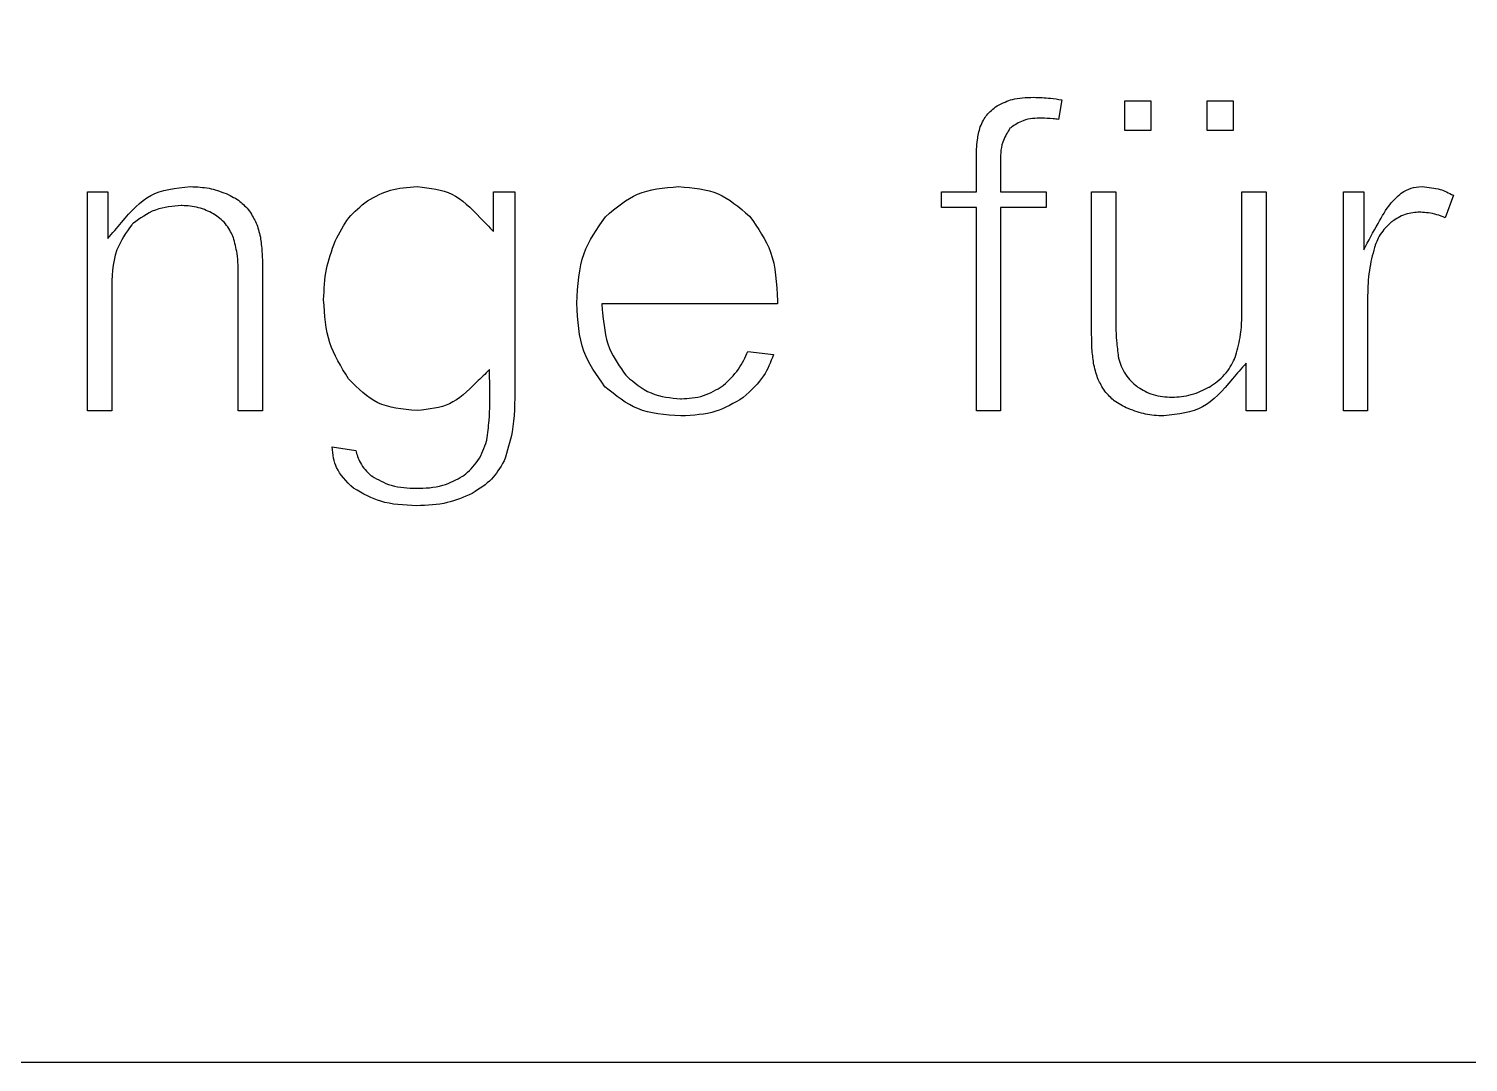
# Model space of a CAD drawing. Header units: millimetres. Extents: x -0.1 to 40.1, y -0.1 to 40.1.
# Drawn here: x 11.53 to 25.51, y -0.08 to 9.96 of the extents above; entities that cross this region are included whole.
import ezdxf

# ---------------------------------------------------------------- set-up
doc = ezdxf.new("R2010")
doc.units = ezdxf.units.MM
doc.layers.add('CUTOUTS', color=1, linetype='CONTINUOUS')
doc.layers.add('PERIMETER', color=5, linetype='CONTINUOUS')

msp = doc.modelspace()

# ---------------------------------------------------------------- linework, layer by layer
at = {"layer": 'CUTOUTS'}
for p, q in [((21.562, 9.272), (21.529, 9.082)), ((20.734, 8.378), (20.734, 8.695)), ((20.967, 8.663), (20.967, 8.378)), ((12.104, 6.253), (12.104, 8.378)), ((12.104, 8.378), (12.301, 8.378)), ((12.301, 8.378), (12.301, 7.927)), ((16.045, 7.994), (16.045, 8.378)), ((16.045, 8.378), (16.251, 8.378)), ((16.251, 8.378), (16.251, 6.487)), ((20.393, 8.228), (20.393, 8.378)), ((20.393, 8.378), (20.734, 8.378)), ((20.967, 8.378), (21.41, 8.378)), ((21.41, 8.378), (21.41, 8.228)), ((21.852, 7.044), (21.852, 8.378)), ((21.852, 8.378), (22.087, 8.378)), ((22.087, 8.378), (22.087, 7.192)), ((23.31, 7.234), (23.31, 8.378)), ((23.31, 8.378), (23.546, 8.378)), ((23.546, 8.378), (23.546, 6.253)), ((24.296, 6.253), (24.296, 8.378)), ((24.296, 8.378), (24.493, 8.378)), ((24.493, 8.378), (24.493, 7.817)), ((25.364, 8.346), (25.283, 8.127)), ((20.734, 8.228), (20.393, 8.228)), ((20.734, 6.253), (20.734, 8.228)), ((21.41, 8.228), (20.967, 8.228)), ((20.967, 8.228), (20.967, 6.253)), ((13.567, 6.253), (13.567, 7.562)), ((13.802, 7.577), (13.802, 6.253)), ((12.34, 7.421), (12.34, 6.253)), ((18.801, 7.292), (17.095, 7.292)), ((24.531, 7.37), (24.531, 6.253)), ((18.513, 6.829), (18.763, 6.799)), ((23.351, 6.253), (23.351, 6.716)), ((12.34, 6.253), (12.104, 6.253)), ((13.802, 6.253), (13.567, 6.253)), ((20.967, 6.253), (20.734, 6.253)), ((23.546, 6.253), (23.351, 6.253)), ((24.531, 6.253), (24.296, 6.253)), ((14.478, 5.902), (14.709, 5.868))]:
    msp.add_line(p, q, dxfattribs=at)
for points in [[(22.173, 9.263), (22.426, 9.263), (22.426, 8.974), (22.173, 8.974)], [(22.972, 9.263), (23.225, 9.263), (23.225, 8.974), (22.972, 8.974)]]:
    msp.add_lwpolyline(points, close=True, dxfattribs=at)
for points, knots in [([(20.935, 9.215), (20.988, 9.241), (21.037, 9.264), (21.083, 9.276), (21.143, 9.292), (21.213, 9.295), (21.288, 9.297)], [0.00073858, 0.00073858, 0.00073858, 0.00073858, 0.01823268, 0.01823268, 0.01823268, 0.04059869, 0.04059869, 0.04059869, 0.04059869]), ([(21.288, 9.297), (21.345, 9.295), (21.399, 9.293), (21.452, 9.288), (21.488, 9.284), (21.525, 9.279), (21.562, 9.272)], [0.00022036, 0.00022036, 0.00022036, 0.00022036, 0.01716212, 0.01716212, 0.01716212, 0.02870574, 0.02870574, 0.02870574, 0.02870574]), ([(20.77, 9.01), (20.791, 9.056), (20.811, 9.095), (20.835, 9.125), (20.859, 9.155), (20.894, 9.184), (20.935, 9.215)], [0.00071038, 0.00071038, 0.00071038, 0.00071038, 0.01559809, 0.01559809, 0.01559809, 0.03090026, 0.03090026, 0.03090026, 0.03090026]), ([(21.364, 9.094), (21.363, 9.094), (21.363, 9.094), (21.362, 9.094), (21.31, 9.093), (21.25, 9.093), (21.188, 9.07), (21.141, 9.053), (21.104, 9.027), (21.073, 9.006), (21.068, 9.002), (21.064, 8.999), (21.059, 8.996)], [-0.00016292, -0.00016292, -0.00016292, -0.00016292, 0, 0, 0, 0.01510988, 0.01510988, 0.01510988, 0.02645386, 0.02645386, 0.02645386, 0.02805926, 0.02805926, 0.02805926, 0.02805926]), ([(21.529, 9.082), (21.513, 9.084), (21.497, 9.086), (21.48, 9.088), (21.441, 9.092), (21.402, 9.093), (21.365, 9.094), (21.365, 9.094), (21.364, 9.094), (21.364, 9.094)], [0.00722283, 0.00722283, 0.00722283, 0.00722283, 0.01178335, 0.01178335, 0.01178335, 0.02282702, 0.02282702, 0.02282702, 0.02299426, 0.02299426, 0.02299426, 0.02299426]), ([(20.734, 8.695), (20.734, 8.762), (20.734, 8.825), (20.743, 8.884), (20.749, 8.924), (20.759, 8.966), (20.77, 9.01)], [0, 0, 0, 0, 0.01999869, 0.01999869, 0.01999869, 0.03369055, 0.03369055, 0.03369055, 0.03369055]), ([(21.059, 8.996), (21.056, 8.992), (21.053, 8.987), (21.051, 8.982), (21.03, 8.947), (21.005, 8.908), (20.989, 8.86), (20.966, 8.79), (20.967, 8.723), (20.967, 8.663), (20.967, 8.663), (20.967, 8.663), (20.967, 8.663)], [-0.00161119, -0.00161119, -0.00161119, -0.00161119, 0, 0, 0, 0.01206947, 0.01206947, 0.01206947, 0.02946086, 0.02946086, 0.02946086, 0.02946804, 0.02946804, 0.02946804, 0.02946804]), ([(12.301, 7.927), (12.345, 7.978), (12.389, 8.03), (12.433, 8.081), (12.527, 8.19), (12.616, 8.291), (12.717, 8.344), (12.82, 8.399), (12.956, 8.415), (13.102, 8.429)], [-0.0194563, -0.0194563, -0.0194563, -0.0194563, 0, 0, 0, 0.0415744, 0.0415744, 0.0415744, 0.0838712, 0.0838712, 0.0838712, 0.0838712]), ([(13.102, 8.429), (13.167, 8.427), (13.227, 8.424), (13.283, 8.413), (13.336, 8.402), (13.391, 8.382), (13.449, 8.361)], [0.00052597, 0.00052597, 0.00052597, 0.00052597, 0.0198184, 0.0198184, 0.0198184, 0.03835754, 0.03835754, 0.03835754, 0.03835754]), ([(14.822, 8.292), (14.899, 8.335), (14.972, 8.374), (15.045, 8.395), (15.122, 8.418), (15.21, 8.424), (15.304, 8.429)], [0.00063054, 0.00063054, 0.00063054, 0.00063054, 0.02680938, 0.02680938, 0.02680938, 0.05468782, 0.05468782, 0.05468782, 0.05468782]), ([(15.304, 8.429), (15.431, 8.415), (15.548, 8.4), (15.641, 8.356), (15.736, 8.309), (15.824, 8.222), (15.916, 8.127), (15.959, 8.083), (16.002, 8.038), (16.045, 7.994)], [0.00060408, 0.00060408, 0.00060408, 0.00060408, 0.03762418, 0.03762418, 0.03762418, 0.07604604, 0.07604604, 0.07604604, 0.09392071, 0.09392071, 0.09392071, 0.09392071]), ([(17.131, 8.137), (17.236, 8.227), (17.337, 8.311), (17.444, 8.356), (17.557, 8.404), (17.696, 8.418), (17.842, 8.429)], [0.00091856, 0.00091856, 0.00091856, 0.00091856, 0.04144601, 0.04144601, 0.04144601, 0.08431278, 0.08431278, 0.08431278, 0.08431278]), ([(17.842, 8.429), (17.984, 8.418), (18.118, 8.405), (18.227, 8.358), (18.331, 8.313), (18.429, 8.232), (18.531, 8.143)], [0.00059253, 0.00059253, 0.00059253, 0.00059253, 0.0421665, 0.0421665, 0.0421665, 0.0817224, 0.0817224, 0.0817224, 0.0817224]), ([(24.858, 8.367), (24.893, 8.388), (24.925, 8.405), (24.953, 8.414), (24.982, 8.423), (25.018, 8.426), (25.06, 8.429)], [0.00080203, 0.00080203, 0.00080203, 0.00080203, 0.01314718, 0.01314718, 0.01314718, 0.02560561, 0.02560561, 0.02560561, 0.02560561]), ([(25.06, 8.429), (25.124, 8.423), (25.184, 8.417), (25.235, 8.402), (25.277, 8.389), (25.319, 8.369), (25.364, 8.346)], [0.00061671, 0.00061671, 0.00061671, 0.00061671, 0.01989577, 0.01989577, 0.01989577, 0.03544297, 0.03544297, 0.03544297, 0.03544297]), ([(13.017, 8.246), (13.016, 8.245), (13.014, 8.245), (13.013, 8.245), (12.934, 8.239), (12.848, 8.233), (12.763, 8.202), (12.68, 8.171), (12.612, 8.12), (12.549, 8.075), (12.546, 8.072), (12.543, 8.07), (12.539, 8.067)], [-0.00047386, -0.00047386, -0.00047386, -0.00047386, 0, 0, 0, 0.02327544, 0.02327544, 0.02327544, 0.04609127, 0.04609127, 0.04609127, 0.04730089, 0.04730089, 0.04730089, 0.04730089]), ([(13.326, 8.165), (13.324, 8.166), (13.322, 8.167), (13.321, 8.168), (13.28, 8.188), (13.235, 8.211), (13.182, 8.225), (13.126, 8.241), (13.071, 8.243), (13.022, 8.245), (13.021, 8.245), (13.019, 8.245), (13.017, 8.246)], [-0.0005647, -0.0005647, -0.0005647, -0.0005647, 0, 0, 0, 0.01350003, 0.01350003, 0.01350003, 0.02803558, 0.02803558, 0.02803558, 0.02851362, 0.02851362, 0.02851362, 0.02851362]), ([(13.449, 8.361), (13.501, 8.337), (13.547, 8.314), (13.583, 8.286), (13.613, 8.262), (13.643, 8.229), (13.676, 8.192)], [0.00036167, 0.00036167, 0.00036167, 0.00036167, 0.01732507, 0.01732507, 0.01732507, 0.03198379, 0.03198379, 0.03198379, 0.03198379]), ([(14.508, 7.9), (14.55, 7.984), (14.59, 8.063), (14.641, 8.126), (14.689, 8.185), (14.753, 8.237), (14.822, 8.292)], [0.00042149, 0.00042149, 0.00042149, 0.00042149, 0.02834008, 0.02834008, 0.02834008, 0.05450274, 0.05450274, 0.05450274, 0.05450274]), ([(24.493, 7.817), (24.539, 7.902), (24.586, 7.987), (24.633, 8.072), (24.672, 8.142), (24.709, 8.208), (24.753, 8.261), (24.783, 8.297), (24.819, 8.331), (24.858, 8.367)], [-0.02886918, -0.02886918, -0.02886918, -0.02886918, 0, 0, 0, 0.02379731, 0.02379731, 0.02379731, 0.03966978, 0.03966978, 0.03966978, 0.03966978]), ([(13.517, 7.941), (13.516, 7.943), (13.515, 7.945), (13.514, 7.947), (13.496, 7.985), (13.476, 8.028), (13.442, 8.068), (13.407, 8.11), (13.366, 8.137), (13.331, 8.162), (13.329, 8.163), (13.327, 8.164), (13.326, 8.165)], [-0.00071775, -0.00071775, -0.00071775, -0.00071775, 0, 0, 0, 0.01220919, 0.01220919, 0.01220919, 0.02488599, 0.02488599, 0.02488599, 0.02544707, 0.02544707, 0.02544707, 0.02544707]), ([(13.676, 8.192), (13.701, 8.151), (13.724, 8.113), (13.74, 8.076), (13.757, 8.036), (13.77, 7.989), (13.782, 7.938)], [0.00060273, 0.00060273, 0.00060273, 0.00060273, 0.01500472, 0.01500472, 0.01500472, 0.03063538, 0.03063538, 0.03063538, 0.03063538]), ([(16.855, 7.297), (16.863, 7.471), (16.872, 7.638), (16.924, 7.781), (16.968, 7.901), (17.047, 8.017), (17.131, 8.137)], [0.00034211, 0.00034211, 0.00034211, 0.00034211, 0.05150956, 0.05150956, 0.05150956, 0.09468726, 0.09468726, 0.09468726, 0.09468726]), ([(18.531, 8.143), (18.614, 8.026), (18.691, 7.912), (18.734, 7.794), (18.785, 7.654), (18.794, 7.49), (18.802, 7.319)], [0.00091793, 0.00091793, 0.00091793, 0.00091793, 0.04321167, 0.04321167, 0.04321167, 0.09354385, 0.09354385, 0.09354385, 0.09354385]), ([(25.041, 8.181), (25.039, 8.181), (25.037, 8.181), (25.035, 8.181), (24.994, 8.178), (24.947, 8.175), (24.897, 8.158), (24.847, 8.142), (24.808, 8.115), (24.773, 8.093), (24.772, 8.092), (24.77, 8.091), (24.768, 8.09)], [-0.00059135, -0.00059135, -0.00059135, -0.00059135, 0, 0, 0, 0.01214429, 0.01214429, 0.01214429, 0.02427731, 0.02427731, 0.02427731, 0.02489669, 0.02489669, 0.02489669, 0.02489669]), ([(25.283, 8.127), (25.258, 8.139), (25.231, 8.149), (25.203, 8.157), (25.148, 8.173), (25.095, 8.177), (25.047, 8.181), (25.045, 8.181), (25.043, 8.181), (25.041, 8.181)], [0.00804497, 0.00804497, 0.00804497, 0.00804497, 0.01546268, 0.01546268, 0.01546268, 0.02975264, 0.02975264, 0.02975264, 0.03034761, 0.03034761, 0.03034761, 0.03034761]), ([(12.539, 8.067), (12.537, 8.064), (12.535, 8.061), (12.532, 8.057), (12.48, 7.984), (12.424, 7.907), (12.389, 7.814), (12.34, 7.684), (12.34, 7.548), (12.34, 7.421), (12.34, 7.421), (12.34, 7.421), (12.34, 7.421)], [-0.00120945, -0.00120945, -0.00120945, -0.00120945, 0, 0, 0, 0.02632428, 0.02632428, 0.02632428, 0.06327553, 0.06327553, 0.06327553, 0.06330216, 0.06330216, 0.06330216, 0.06330216]), ([(24.768, 8.09), (24.767, 8.088), (24.765, 8.087), (24.763, 8.086), (24.732, 8.057), (24.696, 8.025), (24.666, 7.982), (24.634, 7.936), (24.616, 7.888), (24.6, 7.846), (24.6, 7.845), (24.599, 7.843), (24.599, 7.842)], [-0.00062075, -0.00062075, -0.00062075, -0.00062075, 0, 0, 0, 0.01251787, 0.01251787, 0.01251787, 0.02583503, 0.02583503, 0.02583503, 0.02623914, 0.02623914, 0.02623914, 0.02623914]), ([(13.567, 7.562), (13.567, 7.562), (13.567, 7.562), (13.567, 7.562), (13.567, 7.632), (13.566, 7.704), (13.555, 7.779), (13.546, 7.834), (13.532, 7.885), (13.519, 7.934), (13.519, 7.936), (13.518, 7.939), (13.517, 7.941)], [-0.00001999, -0.00001999, -0.00001999, -0.00001999, 0, 0, 0, 0.02061956, 0.02061956, 0.02061956, 0.03564817, 0.03564817, 0.03564817, 0.03637545, 0.03637545, 0.03637545, 0.03637545]), ([(13.782, 7.938), (13.788, 7.891), (13.794, 7.844), (13.797, 7.799), (13.803, 7.727), (13.803, 7.653), (13.802, 7.577), (13.802, 7.577), (13.802, 7.577), (13.802, 7.577)], [0.00044588, 0.00044588, 0.00044588, 0.00044588, 0.01481281, 0.01481281, 0.01481281, 0.03757664, 0.03757664, 0.03757664, 0.03758486, 0.03758486, 0.03758486, 0.03758486]), ([(14.396, 7.329), (14.4, 7.433), (14.405, 7.534), (14.424, 7.627), (14.442, 7.716), (14.474, 7.806), (14.508, 7.9)], [0.00039107, 0.00039107, 0.00039107, 0.00039107, 0.03143642, 0.03143642, 0.03143642, 0.06111916, 0.06111916, 0.06111916, 0.06111916]), ([(24.599, 7.842), (24.599, 7.841), (24.598, 7.839), (24.598, 7.838), (24.579, 7.767), (24.56, 7.693), (24.548, 7.615), (24.536, 7.532), (24.533, 7.45), (24.531, 7.372), (24.531, 7.371), (24.531, 7.371), (24.531, 7.37)], [-0.00040909, -0.00040909, -0.00040909, -0.00040909, 0, 0, 0, 0.02205895, 0.02205895, 0.02205895, 0.04556738, 0.04556738, 0.04556738, 0.04567761, 0.04567761, 0.04567761, 0.04567761]), ([(14.637, 6.563), (14.564, 6.682), (14.495, 6.795), (14.456, 6.912), (14.415, 7.038), (14.405, 7.18), (14.396, 7.329)], [0.00081202, 0.00081202, 0.00081202, 0.00081202, 0.04191149, 0.04191149, 0.04191149, 0.08595378, 0.08595378, 0.08595378, 0.08595378]), ([(17.127, 6.486), (17.044, 6.602), (16.966, 6.714), (16.923, 6.83), (16.872, 6.967), (16.863, 7.128), (16.855, 7.297)], [0.0009743, 0.0009743, 0.0009743, 0.0009743, 0.04294134, 0.04294134, 0.04294134, 0.09242862, 0.09242862, 0.09242862, 0.09242862]), ([(17.095, 7.292), (17.098, 7.265), (17.101, 7.237), (17.103, 7.21), (17.115, 7.096), (17.125, 6.974), (17.172, 6.858), (17.212, 6.76), (17.273, 6.677), (17.329, 6.599), (17.331, 6.597), (17.333, 6.594), (17.335, 6.592)], [-0.00809275, -0.00809275, -0.00809275, -0.00809275, 0, 0, 0, 0.03369993, 0.03369993, 0.03369993, 0.06217813, 0.06217813, 0.06217813, 0.06305322, 0.06305322, 0.06305322, 0.06305322]), ([(22.087, 7.192), (22.087, 7.107), (22.086, 7.021), (22.093, 6.933), (22.098, 6.879), (22.105, 6.826), (22.111, 6.775), (22.112, 6.773), (22.112, 6.77), (22.112, 6.768)], [0, 0, 0, 0, 0.02528114, 0.02528114, 0.02528114, 0.04080345, 0.04080345, 0.04080345, 0.04146612, 0.04146612, 0.04146612, 0.04146612]), ([(23.242, 6.762), (23.243, 6.764), (23.243, 6.766), (23.244, 6.769), (23.262, 6.831), (23.282, 6.896), (23.293, 6.965), (23.309, 7.057), (23.31, 7.147), (23.31, 7.234), (23.31, 7.234), (23.31, 7.234), (23.31, 7.234)], [-0.00071537, -0.00071537, -0.00071537, -0.00071537, 0, 0, 0, 0.01935735, 0.01935735, 0.01935735, 0.04508167, 0.04508167, 0.04508167, 0.04511529, 0.04511529, 0.04511529, 0.04511529]), ([(21.874, 6.698), (21.867, 6.745), (21.861, 6.792), (21.857, 6.837), (21.852, 6.903), (21.852, 6.973), (21.852, 7.044)], [0.00036601, 0.00036601, 0.00036601, 0.00036601, 0.01477783, 0.01477783, 0.01477783, 0.03609773, 0.03609773, 0.03609773, 0.03609773]), ([(18.273, 6.495), (18.275, 6.497), (18.277, 6.499), (18.279, 6.501), (18.327, 6.547), (18.38, 6.595), (18.423, 6.657), (18.463, 6.712), (18.49, 6.772), (18.513, 6.829)], [-0.00079105, -0.00079105, -0.00079105, -0.00079105, 0, 0, 0, 0.01973995, 0.01973995, 0.01973995, 0.03760583, 0.03760583, 0.03760583, 0.03760583]), ([(18.763, 6.799), (18.736, 6.723), (18.706, 6.652), (18.667, 6.593), (18.618, 6.519), (18.546, 6.451), (18.47, 6.38)], [0.00918629, 0.00918629, 0.00918629, 0.00918629, 0.03379184, 0.03379184, 0.03379184, 0.06462361, 0.06462361, 0.06462361, 0.06462361]), ([(22.112, 6.768), (22.113, 6.766), (22.114, 6.764), (22.114, 6.762), (22.129, 6.714), (22.146, 6.66), (22.18, 6.608), (22.213, 6.558), (22.254, 6.522), (22.29, 6.49), (22.292, 6.488), (22.294, 6.487), (22.296, 6.485)], [-0.00065002, -0.00065002, -0.00065002, -0.00065002, 0, 0, 0, 0.01471301, 0.01471301, 0.01471301, 0.02889847, 0.02889847, 0.02889847, 0.02961674, 0.02961674, 0.02961674, 0.02961674]), ([(23.351, 6.716), (23.307, 6.664), (23.263, 6.613), (23.219, 6.561), (23.123, 6.449), (23.032, 6.345), (22.928, 6.29), (22.827, 6.236), (22.694, 6.219), (22.552, 6.202)], [-0.0195741, -0.0195741, -0.0195741, -0.0195741, 0, 0, 0, 0.0426307, 0.0426307, 0.0426307, 0.0840284, 0.0840284, 0.0840284, 0.0840284]), ([(22.995, 6.483), (22.996, 6.484), (22.998, 6.485), (22.999, 6.486), (23.046, 6.518), (23.098, 6.552), (23.143, 6.603), (23.186, 6.653), (23.214, 6.707), (23.239, 6.755), (23.24, 6.758), (23.241, 6.76), (23.242, 6.762)], [-0.00048423, -0.00048423, -0.00048423, -0.00048423, 0, 0, 0, 0.01669617, 0.01669617, 0.01669617, 0.03284723, 0.03284723, 0.03284723, 0.03355395, 0.03355395, 0.03355395, 0.03355395]), ([(16.006, 6.652), (15.965, 6.611), (15.923, 6.571), (15.881, 6.53), (15.792, 6.443), (15.708, 6.363), (15.618, 6.321), (15.531, 6.28), (15.421, 6.266), (15.303, 6.254)], [-0.01697772, -0.01697772, -0.01697772, -0.01697772, 0, 0, 0, 0.0361112, 0.0361112, 0.0361112, 0.07079697, 0.07079697, 0.07079697, 0.07079697]), ([(15.979, 5.964), (15.979, 5.966), (15.98, 5.969), (15.98, 5.971), (15.989, 6.032), (15.997, 6.094), (16.002, 6.158), (16.011, 6.266), (16.01, 6.373), (16.009, 6.477), (16.008, 6.535), (16.007, 6.594), (16.006, 6.652)], [-0.00070735, -0.00070735, -0.00070735, -0.00070735, 0, 0, 0, 0.01839103, 0.01839103, 0.01839103, 0.04961463, 0.04961463, 0.04961463, 0.06709289, 0.06709289, 0.06709289, 0.06709289]), ([(17.335, 6.592), (17.337, 6.59), (17.339, 6.588), (17.341, 6.586), (17.409, 6.528), (17.482, 6.464), (17.575, 6.425), (17.67, 6.385), (17.768, 6.377), (17.859, 6.369), (17.861, 6.369), (17.863, 6.369), (17.865, 6.369)], [-0.00086746, -0.00086746, -0.00086746, -0.00086746, 0, 0, 0, 0.02611428, 0.02611428, 0.02611428, 0.05271559, 0.05271559, 0.05271559, 0.05325281, 0.05325281, 0.05325281, 0.05325281]), ([(21.979, 6.443), (21.954, 6.483), (21.932, 6.521), (21.916, 6.557), (21.899, 6.598), (21.887, 6.646), (21.874, 6.698)], [0.00063598, 0.00063598, 0.00063598, 0.00063598, 0.01484854, 0.01484854, 0.01484854, 0.03078196, 0.03078196, 0.03078196, 0.03078196]), ([(15.303, 6.254), (15.16, 6.266), (15.025, 6.28), (14.921, 6.331), (14.822, 6.378), (14.732, 6.467), (14.637, 6.563)], [0.0006933, 0.0006933, 0.0006933, 0.0006933, 0.04245752, 0.04245752, 0.04245752, 0.08172743, 0.08172743, 0.08172743, 0.08172743]), ([(16.251, 6.487), (16.251, 6.487), (16.251, 6.487), (16.251, 6.487), (16.251, 6.334), (16.25, 6.186), (16.225, 6.047), (16.208, 5.954), (16.179, 5.861), (16.149, 5.765)], [-0.00000249, -0.00000249, -0.00000249, -0.00000249, 0, 0, 0, 0.0454618, 0.0454618, 0.0454618, 0.07557418, 0.07557418, 0.07557418, 0.07557418]), ([(17.864, 6.202), (17.71, 6.212), (17.565, 6.224), (17.445, 6.273), (17.336, 6.318), (17.234, 6.399), (17.127, 6.486)], [0.00041914, 0.00041914, 0.00041914, 0.00041914, 0.04539361, 0.04539361, 0.04539361, 0.08583626, 0.08583626, 0.08583626, 0.08583626]), ([(17.865, 6.369), (17.866, 6.369), (17.868, 6.369), (17.87, 6.369), (17.937, 6.373), (18.011, 6.377), (18.085, 6.4), (18.154, 6.423), (18.213, 6.459), (18.266, 6.491), (18.269, 6.493), (18.271, 6.494), (18.273, 6.495)], [-0.00054256, -0.00054256, -0.00054256, -0.00054256, 0, 0, 0, 0.01984806, 0.01984806, 0.01984806, 0.03838308, 0.03838308, 0.03838308, 0.03917115, 0.03917115, 0.03917115, 0.03917115]), ([(22.208, 6.273), (22.156, 6.298), (22.109, 6.322), (22.072, 6.35), (22.042, 6.374), (22.012, 6.407), (21.979, 6.443)], [0.00033578, 0.00033578, 0.00033578, 0.00033578, 0.01752069, 0.01752069, 0.01752069, 0.03201317, 0.03201317, 0.03201317, 0.03201317]), ([(22.296, 6.485), (22.298, 6.484), (22.3, 6.482), (22.302, 6.481), (22.345, 6.456), (22.392, 6.427), (22.449, 6.409), (22.512, 6.389), (22.573, 6.387), (22.627, 6.384), (22.629, 6.384), (22.63, 6.384), (22.632, 6.384)], [-0.00072133, -0.00072133, -0.00072133, -0.00072133, 0, 0, 0, 0.01469169, 0.01469169, 0.01469169, 0.03079538, 0.03079538, 0.03079538, 0.03123505, 0.03123505, 0.03123505, 0.03123505]), ([(22.632, 6.384), (22.633, 6.384), (22.635, 6.384), (22.636, 6.384), (22.693, 6.388), (22.755, 6.392), (22.819, 6.409), (22.883, 6.426), (22.939, 6.455), (22.991, 6.481), (22.992, 6.482), (22.994, 6.482), (22.995, 6.483)], [-0.00044221, -0.00044221, -0.00044221, -0.00044221, 0, 0, 0, 0.01695998, 0.01695998, 0.01695998, 0.03405618, 0.03405618, 0.03405618, 0.03454338, 0.03454338, 0.03454338, 0.03454338]), ([(18.47, 6.38), (18.378, 6.326), (18.29, 6.275), (18.202, 6.247), (18.101, 6.215), (17.986, 6.208), (17.864, 6.202)], [0.00077033, 0.00077033, 0.00077033, 0.00077033, 0.0324243, 0.0324243, 0.0324243, 0.06841186, 0.06841186, 0.06841186, 0.06841186]), ([(22.552, 6.202), (22.488, 6.205), (22.429, 6.209), (22.375, 6.22), (22.322, 6.231), (22.266, 6.251), (22.208, 6.273)], [0.00059913, 0.00059913, 0.00059913, 0.00059913, 0.01955959, 0.01955959, 0.01955959, 0.03824813, 0.03824813, 0.03824813, 0.03824813]), ([(14.686, 5.499), (14.616, 5.568), (14.554, 5.633), (14.522, 5.7), (14.496, 5.755), (14.484, 5.825), (14.478, 5.902)], [0.00096347, 0.00096347, 0.00096347, 0.00096347, 0.02952483, 0.02952483, 0.02952483, 0.05318927, 0.05318927, 0.05318927, 0.05318927]), ([(15.752, 5.62), (15.754, 5.622), (15.757, 5.624), (15.759, 5.626), (15.804, 5.666), (15.854, 5.709), (15.893, 5.768), (15.935, 5.83), (15.956, 5.897), (15.977, 5.957), (15.978, 5.96), (15.978, 5.962), (15.979, 5.964)], [-0.00086315, -0.00086315, -0.00086315, -0.00086315, 0, 0, 0, 0.01772605, 0.01772605, 0.01772605, 0.03642909, 0.03642909, 0.03642909, 0.03712397, 0.03712397, 0.03712397, 0.03712397]), ([(14.709, 5.868), (14.718, 5.829), (14.729, 5.788), (14.752, 5.748), (14.78, 5.697), (14.818, 5.661), (14.85, 5.628), (14.853, 5.626), (14.855, 5.624), (14.858, 5.621)], [0.0050125, 0.0050125, 0.0050125, 0.0050125, 0.01563803, 0.01563803, 0.01563803, 0.02905541, 0.02905541, 0.02905541, 0.0300501, 0.0300501, 0.0300501, 0.0300501]), ([(16.149, 5.765), (16.108, 5.697), (16.069, 5.635), (16.024, 5.588), (15.975, 5.538), (15.91, 5.495), (15.839, 5.45)], [0.0008667, 0.0008667, 0.0008667, 0.0008667, 0.02426765, 0.02426765, 0.02426765, 0.04904283, 0.04904283, 0.04904283, 0.04904283]), ([(14.858, 5.621), (14.861, 5.62), (14.864, 5.618), (14.867, 5.616), (14.922, 5.585), (14.982, 5.551), (15.051, 5.529), (15.134, 5.504), (15.217, 5.502), (15.293, 5.499), (15.294, 5.499), (15.294, 5.499), (15.295, 5.499)], [-0.00100345, -0.00100345, -0.00100345, -0.00100345, 0, 0, 0, 0.01877898, 0.01877898, 0.01877898, 0.04116171, 0.04116171, 0.04116171, 0.04139518, 0.04139518, 0.04139518, 0.04139518]), ([(15.295, 5.499), (15.296, 5.499), (15.297, 5.499), (15.297, 5.499), (15.378, 5.502), (15.466, 5.503), (15.554, 5.529), (15.625, 5.55), (15.687, 5.584), (15.744, 5.616), (15.747, 5.617), (15.75, 5.618), (15.752, 5.62)], [-0.00023356, -0.00023356, -0.00023356, -0.00023356, 0, 0, 0, 0.02387196, 0.02387196, 0.02387196, 0.04323359, 0.04323359, 0.04323359, 0.04410055, 0.04410055, 0.04410055, 0.04410055]), ([(15.298, 5.33), (15.173, 5.335), (15.055, 5.341), (14.951, 5.373), (14.864, 5.399), (14.777, 5.447), (14.686, 5.499)], [0.00028375, 0.00028375, 0.00028375, 0.00028375, 0.0370706, 0.0370706, 0.0370706, 0.068147, 0.068147, 0.068147, 0.068147]), ([(15.839, 5.45), (15.755, 5.414), (15.675, 5.379), (15.596, 5.36), (15.504, 5.338), (15.403, 5.334), (15.298, 5.33)], [0.00057223, 0.00057223, 0.00057223, 0.00057223, 0.02787695, 0.02787695, 0.02787695, 0.05932049, 0.05932049, 0.05932049, 0.05932049])]:
    msp.add_open_spline(points, degree=3, knots=knots, dxfattribs=at)
msp.add_open_spline([(18.802, 7.319), (18.801, 7.31), (18.801, 7.301), (18.801, 7.292)], degree=3, dxfattribs=at)
at = {"layer": 'PERIMETER'}
msp.add_lwpolyline([(38, 40.075), (2, 40.075, 0.414214), (-0.075, 38), (-0.075, 2, 0.414214), (2, -0.075), (38, -0.075, 0.414214), (40.075, 2), (40.075, 38, 0.414214)], format="xyb", close=True, dxfattribs=at)

doc.saveas('drawing.dxf')
